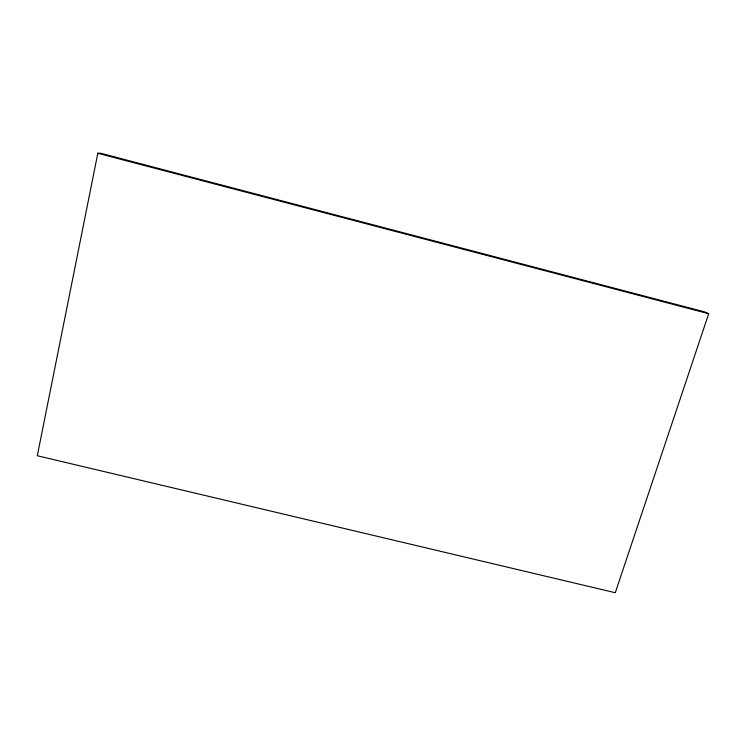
<?xml version="1.0" encoding="UTF-8"?>
<svg xmlns="http://www.w3.org/2000/svg" width="746" height="746" viewBox="0 0 746 746"><rect width="100%" height="100%" fill="white"/><g stroke="black" fill="none" stroke-linecap="round" stroke-linejoin="round"><path stroke-width="1.12" d="M97.819 153.275L37.3 455.741L615.273 592.725L708.7 313.721L704.429 311.856L100.794 153.275L97.819 153.275L708.7 313.721"/></g></svg>
